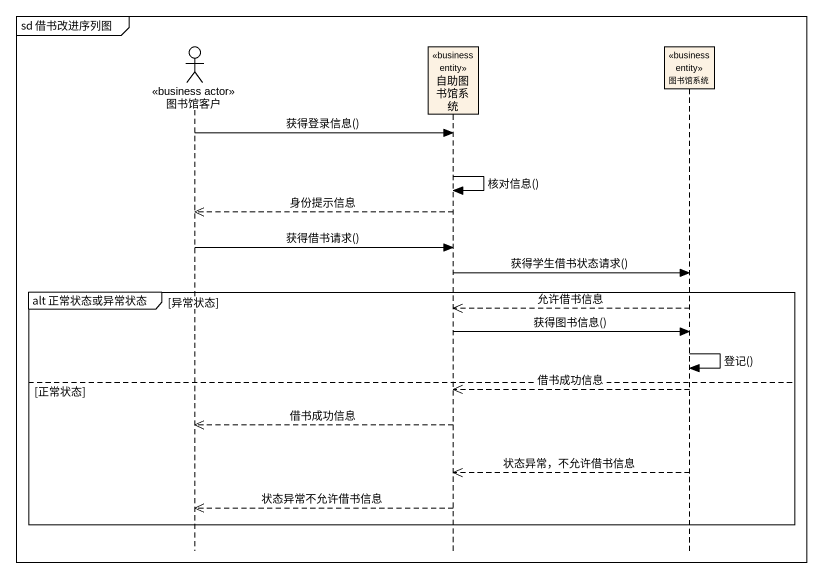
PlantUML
@startuml
mainframe sd 借书改进序列图
hide footbox
actor 图书馆客户 <<business actor>>
participant 自助图书馆系统 <<business entity>>
participant 图书馆系统 <<business entity>>

图书馆客户 -> 自助图书馆系统 : 获得登录信息()
自助图书馆系统 -> 自助图书馆系统 : 核对信息()
自助图书馆系统 -->> 图书馆客户 : 身份提示信息
图书馆客户 -> 自助图书馆系统 : 获得借书请求()
自助图书馆系统 -> 图书馆系统 : 获得学生借书状态请求()
group alt 正常状态或异常状态 [异常状态]
  图书馆系统 -->> 自助图书馆系统 : 允许借书信息
  自助图书馆系统 -> 图书馆系统 : 获得图书信息()
  图书馆系统 -> 图书馆系统 : 登记()
else 正常状态
  图书馆系统 -->> 自助图书馆系统 : 借书成功信息
  自助图书馆系统 -->> 图书馆客户 : 借书成功信息
  图书馆系统 -->> 自助图书馆系统 : 状态异常，不允许借书信息
  自助图书馆系统 -->> 图书馆客户 : 状态异常不允许借书信息
end
@enduml
